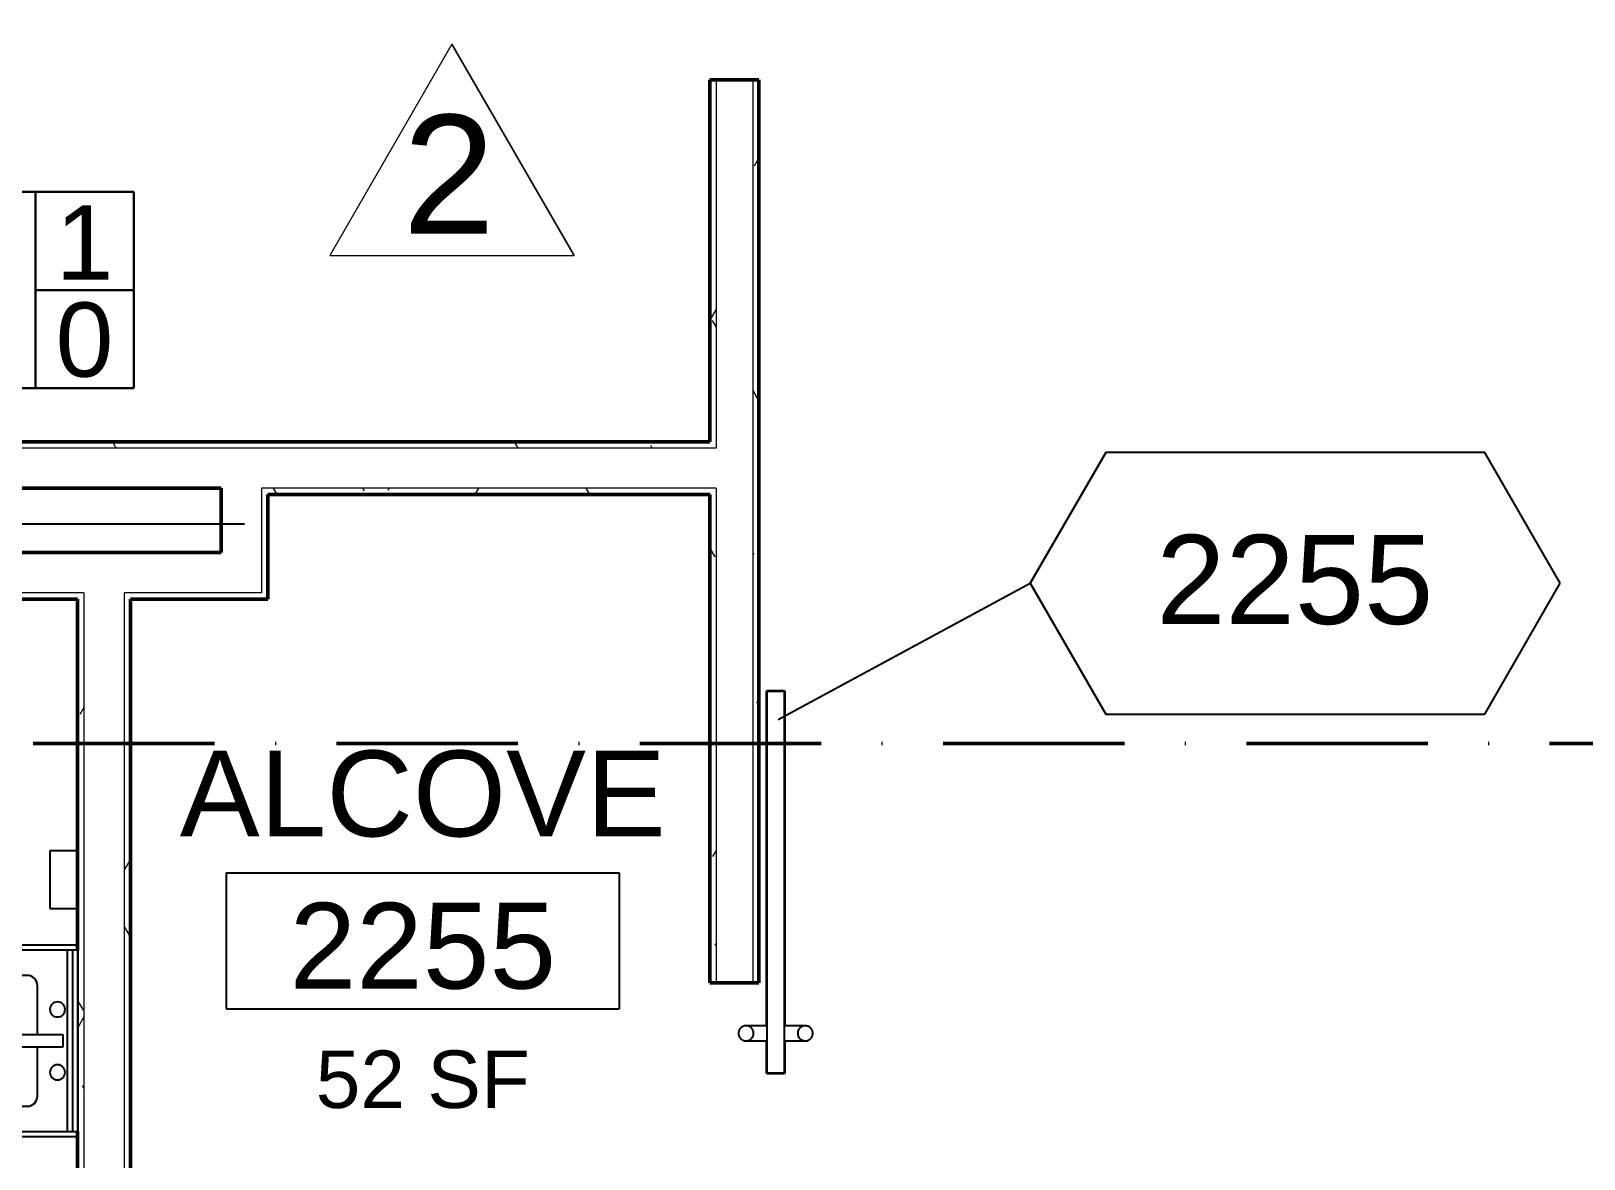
# Model space of a CAD drawing. Header units: inches. Extents: x -1132 to 5570, y -1986 to 4304.
# Drawn here: x 2914 to 3068.1, y -1227.6 to -1115.6 of the extents above; entities that cross this region are included whole.
import ezdxf

# ---------------------------------------------------------------- set-up
doc = ezdxf.new("R2010")
doc.units = ezdxf.units.IN
doc.header["$LTSCALE"] = 96
doc.header["$MEASUREMENT"] = 0
doc.linetypes.add('Dash Dot 3_16_', pattern=[0.3125, 0.1875, -0.0625, 0, -0.0625])
doc.layers.get('0').update_dxf_attribs({"linetype": 'CONTINUOUS'})
for name, color, linetype, lineweight in [('A-ANNO-SYMB', 150, 'CONTINUOUS', 13), ('A-AREA-IDEN', 2, 'CONTINUOUS', 25), ('A-DOOR-IDEN', 31, 'CONTINUOUS', 25), ('A-WALL', 113, 'CONTINUOUS', 18), ('A-WALL-IDEN', 211, 'CONTINUOUS', 25), ('A-WALL-PATT', 111, 'CONTINUOUS', 25), ('G-ANNO-REVC-IDEN', 71, 'CONTINUOUS', 18), ('I-WALL', 2, 'CONTINUOUS', 18), ('P-SANR-FIXT', 6, 'CONTINUOUS', 25), ('Q-SPCQ', 91, 'CONTINUOUS', 25)]:
    doc.layers.add(name, color=color, linetype=linetype, lineweight=lineweight)
doc.layers.add('A-DOOR', color=2, linetype='CONTINUOUS')
doc.styles.add('ARIAL', font='arial.ttf')
doc.styles.add('Arial_1', font='arial.ttf', dxfattribs={"height": 8.851796})
doc.styles.add('Arial_2', font='arial.ttf', dxfattribs={"height": 7.376497})
doc.styles.add('Swis721 BT', font='swiss.ttf', dxfattribs={"height": 8.514638})
doc.styles.add('Swis721 Ex BT', font='swisse.ttf', dxfattribs={"height": 5.705972})
pattern_1 = [(0, (-36, 0), (15.36, 3.84), [1.267, -10.253, 1.267, -10.253, -61.44]), (0, (-36, 0), (15.36, 3.84), [-23.04, 1.267, -21.773, 1.267, -10.253, -26.88]), (0, (-36, 0), (15.36, 3.84), [-57.6, 1.267, -6.413, 1.267, -17.933]), (120, (-30.24, 1.92), (-11.0055376, 11.38215), [1.267, -10.253, 1.267, -10.253, -61.44]), (120, (-30.24, 1.92), (-11.0055376, 11.38215), [-23.04, 1.267, -21.773, 1.267, -10.253, -26.88]), (120, (-30.24, 1.92), (-11.0055376, 11.38215), [-57.6, 1.267, -6.413, 1.267, -17.933]), (240, (-28.32, 9.6), (-4.3544624, -15.22215), [1.267, -10.253, 1.267, -10.253, -61.44]), (240, (-28.32, 9.6), (-4.3544624, -15.22215), [-23.04, 1.267, -21.773, 1.267, -10.253, -26.88]), (240, (-28.32, 9.6), (-4.3544624, -15.22215), [-57.6, 1.267, -6.413, 1.267, -17.933])]

# ---------------------------------------------------------------- blocks, each defined once
blk = doc.blocks.new('Sink-Hand - 19_ x 17_-1830598-2ND FLR PLAN - EAST WING')
at = {"layer": 'P-SANR-FIXT'}
for p, q in [((2.06, 18.62), (2.06, 2.62)), ((20.06, 19.62), (3.06, 19.62)), ((19.56, 19.13), (3.56, 19.13)), ((21.06, 2.62), (21.06, 18.62)), ((2.56, 18.12), (2.56, 3.62)), ((20.56, 3.62), (20.56, 18.12)), ((5.06, 15.62), (5.06, 7.62)), ((17.06, 16.62), (6.06, 16.62)), ((18.06, 7.62), (18.06, 15.62)), ((10.93, 4.08), (10.93, 9.3)), ((10.93, 9.3), (12.18, 9.3)), ((12.18, 9.3), (12.18, 4.08)), ((6.06, 6.62), (10.93, 6.62)), ((12.18, 6.62), (17.06, 6.62)), ((12.18, 4.08), (10.93, 4.08))]:
    blk.add_line(p, q, dxfattribs=at)
for centre, radius, start, end in [((3.06, 18.62), 1, 90, 180), ((3.56, 18.12), 1, 90, 180), ((19.56, 18.12), 1, 360, 90), ((20.06, 18.62), 1, 0, 90), ((6.06, 15.62), 1, 90, 180), ((17.06, 15.62), 1, 360, 90), ((6.06, 7.62), 1, 180, 270), ((17.06, 7.62), 1, 270, 0), ((8.43, 4.62), 0.75, 0, 180), ((8.43, 4.62), 0.75, 180, 0), ((14.68, 4.62), 0.75, 0, 180), ((14.68, 4.62), 0.75, 180, 0)]:
    blk.add_arc(centre, radius, start, end, dxfattribs=at)
blk = doc.blocks.new('Soap_Dispenser - Soap_Dispenser-1148216-2ND FLR PLAN - EAST WING')
at = {"layer": 'Q-SPCQ'}
for p, q in [((3.8, 5.38), (-1.95, 5.38)), ((-1.95, 5.38), (-1.95, 2.62)), ((3.8, 2.62), (3.8, 5.38))]:
    blk.add_line(p, q, dxfattribs=at)
blk = doc.blocks.new('Mirror - ADA-1148217-2ND FLR PLAN - EAST WING')
at = {"layer": 'Q-SPCQ'}
for p, q in [((-8.04, 3.62), (9.96, 3.62)), ((-8.04, 3.62), (-8.04, 2.62)), ((9.96, 3.12), (-8.04, 3.12)), ((-8.04, 3.12), (-8.04, 2.62)), ((9.96, 2.62), (9.96, 3.62)), ((9.96, 2.62), (9.96, 3.12)), ((-8.04, 2.62), (9.96, 2.62)), ((9.96, 2.62), (-8.04, 2.62))]:
    blk.add_line(p, q, dxfattribs=at)
blk = doc.blocks.new('Interior-Barn - Flush 2-3413460-2ND FLR PLAN - EAST WING')
at = {"layer": 'A-DOOR'}
for p, q in [((-13.75, 7.03), (-13.75, 4.97)), ((-12.25, 4.97), (-12.25, 7.03)), ((-12.25, 4.97), (-13.75, 4.97)), ((-13.75, 3.22), (-13.75, 1.16)), ((-13.75, 3.22), (-12.25, 3.22)), ((-12.25, 1.16), (-12.25, 3.22))]:
    blk.add_line(p, q, dxfattribs=at)
at = {"layer": 'A-DOOR', "lineweight": 35}
for p, q in [((-47, 4.97), (-13.75, 4.97)), ((-47, 3.22), (-47, 4.97)), ((-12.25, 4.97), (-9, 4.97)), ((-9, 4.97), (-9, 3.22)), ((-13.75, 3.22), (-47, 3.22)), ((-9, 3.22), (-12.25, 3.22))]:
    blk.add_line(p, q, dxfattribs=at)
at = {"layer": 'A-DOOR', "flags": 128}
for points in [[(-12.25, 7.03), (-12.25, 7.06), (-12.25, 7.09), (-12.26, 7.12), (-12.26, 7.15), (-12.26, 7.18), (-12.27, 7.21), (-12.28, 7.24), (-12.29, 7.27), (-12.3, 7.3), (-12.31, 7.32), (-12.32, 7.35), (-12.33, 7.38), (-12.35, 7.4), (-12.36, 7.43), (-12.38, 7.45), (-12.4, 7.48), (-12.42, 7.5), (-12.44, 7.53), (-12.46, 7.55), (-12.48, 7.57), (-12.5, 7.59), (-12.52, 7.61), (-12.55, 7.63), (-12.57, 7.65), (-12.59, 7.66), (-12.62, 7.68), (-12.65, 7.69), (-12.67, 7.71), (-12.7, 7.72), (-12.73, 7.73), (-12.76, 7.74), (-12.78, 7.75), (-12.81, 7.76), (-12.84, 7.76), (-12.87, 7.77), (-12.9, 7.77), (-12.93, 7.78), (-12.96, 7.78), (-12.99, 7.78), (-13.02, 7.78), (-13.05, 7.78), (-13.08, 7.78), (-13.11, 7.77), (-13.14, 7.77), (-13.17, 7.76), (-13.2, 7.75), (-13.23, 7.75), (-13.26, 7.74), (-13.28, 7.73), (-13.31, 7.71), (-13.34, 7.7), (-13.37, 7.69), (-13.39, 7.67), (-13.42, 7.65), (-13.44, 7.64), (-13.47, 7.62), (-13.49, 7.6), (-13.51, 7.58), (-13.53, 7.56), (-13.55, 7.54), (-13.57, 7.52), (-13.59, 7.49), (-13.61, 7.47), (-13.63, 7.44), (-13.64, 7.42), (-13.66, 7.39), (-13.67, 7.37), (-13.68, 7.34), (-13.7, 7.31), (-13.71, 7.28), (-13.72, 7.25), (-13.72, 7.23), (-13.73, 7.2), (-13.74, 7.17), (-13.74, 7.14), (-13.75, 7.11), (-13.75, 7.08), (-13.75, 7.05), (-13.75, 7.03)], [(-13.75, 7.03), (-13.75, 7), (-13.75, 6.97), (-13.74, 6.94), (-13.74, 6.91), (-13.74, 6.88), (-13.73, 6.85), (-13.72, 6.82), (-13.71, 6.8), (-13.7, 6.77), (-13.69, 6.74), (-13.68, 6.71), (-13.67, 6.68), (-13.65, 6.66), (-13.64, 6.63), (-13.62, 6.61), (-13.6, 6.58), (-13.58, 6.56), (-13.56, 6.54), (-13.54, 6.51), (-13.52, 6.49), (-13.5, 6.47), (-13.48, 6.45), (-13.45, 6.43), (-13.43, 6.42), (-13.41, 6.4), (-13.38, 6.38), (-13.35, 6.37), (-13.33, 6.36), (-13.3, 6.34), (-13.27, 6.33), (-13.24, 6.32), (-13.22, 6.31), (-13.19, 6.3), (-13.16, 6.3), (-13.13, 6.29), (-13.1, 6.29), (-13.07, 6.28), (-13.04, 6.28), (-13.01, 6.28), (-12.98, 6.28), (-12.95, 6.28), (-12.92, 6.29), (-12.89, 6.29), (-12.86, 6.29), (-12.83, 6.3), (-12.8, 6.31), (-12.77, 6.32), (-12.74, 6.33), (-12.72, 6.34), (-12.69, 6.35), (-12.66, 6.36), (-12.63, 6.38), (-12.61, 6.39), (-12.58, 6.41), (-12.56, 6.42), (-12.53, 6.44), (-12.51, 6.46), (-12.49, 6.48), (-12.47, 6.5), (-12.45, 6.52), (-12.43, 6.55), (-12.41, 6.57), (-12.39, 6.59), (-12.37, 6.62), (-12.36, 6.64), (-12.34, 6.67), (-12.33, 6.7), (-12.32, 6.72), (-12.3, 6.75), (-12.29, 6.78), (-12.28, 6.81), (-12.28, 6.84), (-12.27, 6.87), (-12.26, 6.9), (-12.26, 6.93), (-12.25, 6.96), (-12.25, 6.99), (-12.25, 7.02), (-12.25, 7.03)], [(-12.25, 1.16), (-12.25, 1.19), (-12.25, 1.22), (-12.26, 1.25), (-12.26, 1.28), (-12.26, 1.31), (-12.27, 1.33), (-12.28, 1.36), (-12.29, 1.39), (-12.3, 1.42), (-12.31, 1.45), (-12.32, 1.48), (-12.33, 1.5), (-12.35, 1.53), (-12.36, 1.55), (-12.38, 1.58), (-12.4, 1.6), (-12.42, 1.63), (-12.44, 1.65), (-12.46, 1.67), (-12.48, 1.69), (-12.5, 1.71), (-12.52, 1.73), (-12.55, 1.75), (-12.57, 1.77), (-12.59, 1.79), (-12.62, 1.8), (-12.65, 1.82), (-12.67, 1.83), (-12.7, 1.84), (-12.73, 1.86), (-12.76, 1.87), (-12.78, 1.87), (-12.81, 1.88), (-12.84, 1.89), (-12.87, 1.9), (-12.9, 1.9), (-12.93, 1.9), (-12.96, 1.91), (-12.99, 1.91), (-13.02, 1.91), (-13.05, 1.9), (-13.08, 1.9), (-13.11, 1.9), (-13.14, 1.89), (-13.17, 1.89), (-13.2, 1.88), (-13.23, 1.87), (-13.26, 1.86), (-13.28, 1.85), (-13.31, 1.84), (-13.34, 1.83), (-13.37, 1.81), (-13.39, 1.8), (-13.42, 1.78), (-13.44, 1.76), (-13.47, 1.74), (-13.49, 1.73), (-13.51, 1.71), (-13.53, 1.68), (-13.55, 1.66), (-13.57, 1.64), (-13.59, 1.62), (-13.61, 1.59), (-13.63, 1.57), (-13.64, 1.54), (-13.66, 1.52), (-13.67, 1.49), (-13.68, 1.46), (-13.7, 1.44), (-13.71, 1.41), (-13.72, 1.38), (-13.72, 1.35), (-13.73, 1.32), (-13.74, 1.29), (-13.74, 1.26), (-13.75, 1.23), (-13.75, 1.2), (-13.75, 1.17), (-13.75, 1.16)], [(-13.75, 1.16), (-13.75, 1.13), (-13.75, 1.1), (-13.74, 1.07), (-13.74, 1.04), (-13.74, 1.01), (-13.73, 0.98), (-13.72, 0.95), (-13.71, 0.92), (-13.7, 0.89), (-13.69, 0.86), (-13.68, 0.84), (-13.67, 0.81), (-13.65, 0.78), (-13.64, 0.76), (-13.62, 0.73), (-13.6, 0.71), (-13.58, 0.68), (-13.56, 0.66), (-13.54, 0.64), (-13.52, 0.62), (-13.5, 0.6), (-13.48, 0.58), (-13.45, 0.56), (-13.43, 0.54), (-13.41, 0.53), (-13.38, 0.51), (-13.35, 0.49), (-13.33, 0.48), (-13.3, 0.47), (-13.27, 0.46), (-13.24, 0.45), (-13.22, 0.44), (-13.19, 0.43), (-13.16, 0.42), (-13.13, 0.42), (-13.1, 0.41), (-13.07, 0.41), (-13.04, 0.41), (-13.01, 0.41), (-12.98, 0.41), (-12.95, 0.41), (-12.92, 0.41), (-12.89, 0.41), (-12.86, 0.42), (-12.83, 0.43), (-12.8, 0.43), (-12.77, 0.44), (-12.74, 0.45), (-12.72, 0.46), (-12.69, 0.47), (-12.66, 0.49), (-12.63, 0.5), (-12.61, 0.52), (-12.58, 0.53), (-12.56, 0.55), (-12.53, 0.57), (-12.51, 0.59), (-12.49, 0.61), (-12.47, 0.63), (-12.45, 0.65), (-12.43, 0.67), (-12.41, 0.7), (-12.39, 0.72), (-12.37, 0.74), (-12.36, 0.77), (-12.34, 0.8), (-12.33, 0.82), (-12.32, 0.85), (-12.3, 0.88), (-12.29, 0.91), (-12.28, 0.93), (-12.28, 0.96), (-12.27, 0.99), (-12.26, 1.02), (-12.26, 1.05), (-12.25, 1.08), (-12.25, 1.11), (-12.25, 1.14), (-12.25, 1.16)]]:
    blk.add_lwpolyline(points, dxfattribs=at)
at = {"layer": 'A-DOOR'}
for points, knots in [([(-13.75, 7.03), (-13.75, 6.99), (-13.74, 6.92), (-13.72, 6.83), (-13.7, 6.75), (-13.67, 6.7), (-13.65, 6.66), (-13.63, 6.62), (-13.61, 6.6), (-13.59, 6.57), (-13.57, 6.54), (-13.53, 6.5), (-13.49, 6.46), (-13.45, 6.43), (-13.43, 6.41), (-13.4, 6.39), (-13.36, 6.37), (-13.3, 6.34), (-13.23, 6.32), (-13.16, 6.3), (-13.08, 6.28), (-13, 6.28), (-12.92, 6.28), (-12.84, 6.3), (-12.77, 6.32), (-12.7, 6.34), (-12.64, 6.37), (-12.6, 6.39), (-12.57, 6.41), (-12.55, 6.43), (-12.51, 6.46), (-12.47, 6.5), (-12.43, 6.54), (-12.41, 6.57), (-12.39, 6.6), (-12.37, 6.62), (-12.35, 6.66), (-12.33, 6.7), (-12.3, 6.75), (-12.28, 6.83), (-12.26, 6.92), (-12.25, 6.99), (-12.25, 7.03)], [0, 0, 0, 0, 0.055556, 0.111111, 0.138889, 0.166667, 0.194444, 0.208333, 0.222222, 0.236111, 0.25, 0.277778, 0.305556, 0.319444, 0.333333, 0.347222, 0.361111, 0.388889, 0.416667, 0.444444, 0.472222, 0.5, 0.527778, 0.555556, 0.583333, 0.611111, 0.638889, 0.652778, 0.666667, 0.680556, 0.694444, 0.722222, 0.75, 0.763889, 0.777778, 0.791667, 0.805556, 0.833333, 0.861111, 0.888889, 0.944444, 1, 1, 1, 1]), ([(-13.04, 1.91), (-13.05, 1.9), (-13.09, 1.9), (-13.16, 1.89), (-13.23, 1.87), (-13.3, 1.84), (-13.36, 1.82), (-13.4, 1.79), (-13.43, 1.77), (-13.45, 1.75), (-13.49, 1.72), (-13.53, 1.69), (-13.57, 1.65), (-13.59, 1.62), (-13.61, 1.59), (-13.63, 1.57), (-13.65, 1.53), (-13.67, 1.49), (-13.7, 1.43), (-13.72, 1.36), (-13.74, 1.27), (-13.75, 1.19), (-13.75, 1.16)], [0.5142736, 0.5142736, 0.5142736, 0.5142736, 0.5277778, 0.5555556, 0.5833333, 0.6111111, 0.6388889, 0.6527778, 0.6666667, 0.6805556, 0.6944444, 0.7222222, 0.75, 0.7638889, 0.7777778, 0.7916667, 0.8055556, 0.8333333, 0.8611111, 0.8888889, 0.9444444, 1, 1, 1, 1]), ([(-12.25, 1.16), (-12.25, 1.19), (-12.26, 1.27), (-12.28, 1.36), (-12.3, 1.43), (-12.33, 1.49), (-12.35, 1.53), (-12.37, 1.57), (-12.39, 1.59), (-12.41, 1.62), (-12.43, 1.65), (-12.47, 1.69), (-12.51, 1.72), (-12.55, 1.75), (-12.57, 1.77), (-12.6, 1.79), (-12.64, 1.82), (-12.7, 1.84), (-12.77, 1.87), (-12.84, 1.89), (-12.91, 1.9), (-12.95, 1.9), (-12.96, 1.91)], [0, 0, 0, 0, 0.0555556, 0.1111111, 0.1388889, 0.1666667, 0.1944444, 0.2083333, 0.2222222, 0.2361111, 0.25, 0.2777778, 0.3055556, 0.3194444, 0.3333333, 0.3472222, 0.3611111, 0.3888889, 0.4166667, 0.4444444, 0.4722222, 0.4872585, 0.4872585, 0.4872585, 0.4872585])]:
    blk.add_open_spline(points, degree=3, knots=knots, dxfattribs=at)
blk = doc.blocks.new('Tag - Room - Name _ Number-511422-2ND FLR PLAN - EAST WING')
at = {"layer": 'A-AREA-IDEN'}
for p, q in [((-0.2081, -0.0229), (-0.2081, -0.1635)), ((-0.2081, -0.0229), (0.1981, -0.0229)), ((0.1981, -0.0229), (0.1981, -0.1635)), ((-0.2081, -0.1635), (0.1981, -0.1635))]:
    blk.add_line(p, q, dxfattribs=at)
blk = doc.blocks.new('Tag-Door - Tag-Door-146303-2ND FLR PLAN - EAST WING')
at = {"layer": 'A-DOOR-IDEN'}
for p, q in [((-0.0006, 0.2749), (-0.1359, 0.1968)), ((0.1347, 0.1968), (-0.0006, 0.2749)), ((-0.1359, 0.1968), (-0.1359, -0.195)), ((0.1347, -0.195), (0.1347, 0.1968)), ((-0.1359, -0.195), (-0.0006, -0.2731)), ((-0.0006, -0.2731), (0.1347, -0.195))]:
    blk.add_line(p, q, dxfattribs=at)
blk = doc.blocks.new('Tag-Revision - Standard-1506585-2ND FLR PLAN - EAST WING')
at = {"layer": 'G-ANNO-REVC-IDEN'}
for p, q in [((0, 0.1384), (-0.1263, -0.0804)), ((0, 0.1384), (-0.1263, -0.0804)), ((0, 0.1384), (0.1263, -0.0804)), ((0.1263, -0.0804), (0, 0.1384)), ((-0.1263, -0.0804), (0.1263, -0.0804)), ((-0.1263, -0.0804), (0.1263, -0.0804))]:
    blk.add_line(p, q, dxfattribs=at)
blk = doc.blocks.new('Tag-Wall - Standard-1146418-2ND FLR PLAN - EAST WING')
at = {"layer": 'A-WALL-IDEN'}
for p, q in [((-0.0937, 0.1172), (-0.1953, 0.1172)), ((-0.1953, 0.1172), (-0.1953, -0.0859)), ((-0.1953, -0.0859), (-0.1953, 0.1172)), ((-0.1953, 0.1172), (0.1953, 0.1172)), ((-0.0937, -0.0859), (-0.0937, 0.1172)), ((0.0938, 0.1172), (-0.0937, 0.1172)), ((-0.0937, 0.1172), (-0.0937, -0.0859)), ((0.0938, -0.0859), (0.0938, 0.1172)), ((0.1953, 0.1172), (0.0938, 0.1172)), ((0.0938, 0.1172), (0.0938, 0.0156)), ((0.1953, 0.1172), (0.1953, -0.0859)), ((0.1953, 0.0156), (0.1953, 0.1172)), ((0.1953, 0.0156), (0.0938, 0.0156)), ((0.0938, 0.0156), (0.0938, -0.0859)), ((0.0938, 0.0156), (0.1953, 0.0156)), ((0.1953, -0.0859), (0.1953, 0.0156)), ((-0.1953, -0.0859), (-0.0937, -0.0859)), ((0.1953, -0.0859), (-0.1953, -0.0859)), ((-0.0937, -0.0859), (0.0938, -0.0859)), ((0.0938, -0.0859), (0.1953, -0.0859))]:
    blk.add_line(p, q, dxfattribs=at)
blk = doc.blocks.new('block')
at = {"layer": 'A-WALL-PATT', "lineweight": 13}
h = blk.add_hatch(dxfattribs=at)
h.set_pattern_fill('FP_1', color=256, style=0, pattern_type=2)
h.set_pattern_definition(pattern_1)
h.paths.add_polyline_path([(3076.64322142, 928.33067884), (3076.64322142, 976.83067884), (3076.01822142, 976.83067884), (3076.01822142, 928.33067884)], flags=0)
h.paths.add_polyline_path([(3076.64322142, 1012.83067884), (3076.64322142, 1061.95642403), (3076.01822142, 1061.95642403), (3076.01822142, 1012.83067884)], flags=0)
h.paths.add_polyline_path([(3076.64322142, 1065.95642403), (3076.64322142, 1102.51864114), (3076.01822142, 1102.51864114), (3076.01822142, 1065.95642403)], flags=0)
h.paths.add_polyline_path([(3076.64322142, 1138.64364114), (3076.64322142, 1199.33260445), (3076.01822142, 1199.33260445), (3076.01822142, 1138.64364114)], flags=0)
h = blk.add_hatch(dxfattribs=at)
h.set_pattern_fill('FP_1', color=256, style=0, pattern_type=2)
h.set_pattern_definition(pattern_1)
h.paths.add_polyline_path([(3080.26822142, 928.33067884), (3080.89322142, 928.33067884), (3080.89322142, 976.83067884), (3080.26822142, 976.83067884), (3080.26822142, 958.25273505)], flags=0)
h.paths.add_polyline_path([(3080.89322142, 1012.83067884), (3080.89322142, 1102.51864114), (3080.26822142, 1102.51864114), (3080.26822142, 1012.83067884)], flags=0)
h.paths.add_polyline_path([(3080.89322142, 1138.64364114), (3080.89322142, 1199.33260445), (3080.26822142, 1199.33260445), (3080.26822142, 1138.64364114)], flags=0)
h = blk.add_hatch(dxfattribs=at)
h.set_pattern_fill('FP_1', color=256, style=0, pattern_type=2)
h.set_pattern_definition(pattern_1)
h.paths.add_polyline_path([(3027.51625568, 1065.95642403), (3031.51625568, 1065.95642403), (3031.51625568, 1066.58142403), (2925.14125568, 1066.58142403), (2925.14125568, 1065.95642403), (2999.51514544, 1065.95642403)], flags=0)
h = blk.add_hatch(dxfattribs=at)
h.set_pattern_fill('FP_1', color=256, style=0, pattern_type=2)
h.set_pattern_definition(pattern_1)
h.paths.add_polyline_path([(3076.01822142, 1065.95642403), (3076.01822142, 1066.58142403), (3032.14125568, 1066.58142403), (3032.14125568, 1065.95642403), (3032.56957933, 1065.95642403)], flags=0)
h = blk.add_hatch(dxfattribs=at)
h.set_pattern_fill('FP_1', color=256, style=0, pattern_type=2)
h.set_pattern_definition(pattern_1)
h.paths.add_polyline_path([(3076.01822142, 1061.33142403), (3076.01822142, 1061.95642403), (3032.14125568, 1061.95642403), (3032.14125568, 1061.33142403), (3032.56957933, 1061.33142403)], flags=0)
h = blk.add_hatch(dxfattribs=at)
h.set_pattern_fill('FP_1', color=256, style=0, pattern_type=2)
h.set_pattern_definition(pattern_1)
h.paths.add_polyline_path([(3013.26714302, 1050.95567884), (3013.89214302, 1050.95567884), (3013.89214302, 1051.58067884), (2925.14125568, 1051.58067884), (2925.14266918, 1050.95567884), (2999.51514544, 1050.95567884)], flags=0)
h.paths.add_polyline_path([(3027.51625568, 1050.95567884), (3031.51625568, 1050.95567884), (3031.51625568, 1051.58067884), (3017.89214302, 1051.58067884), (3017.89214302, 1050.95567884), (3018.51714302, 1050.95567884)], flags=0)
h = blk.add_hatch(dxfattribs=at)
h.set_pattern_fill('FP_1', color=256, style=0, pattern_type=2)
h.set_pattern_definition(pattern_1)
h.paths.add_polyline_path([(3013.26714302, 953.20567884), (3013.89214302, 953.20567884), (3013.89214302, 1050.95567884), (3013.26714302, 1050.95567884), (3013.26714302, 958.25273505)], flags=0)
h = blk.add_hatch(dxfattribs=at)
h.set_pattern_fill('FP_1', color=256, style=0, pattern_type=2)
h.set_pattern_definition(pattern_1)
h.paths.add_polyline_path([(3018.51714302, 953.20567884), (3018.51714302, 1050.95567884), (3017.89214302, 1050.95567884), (3017.89214302, 953.20567884)], flags=0)
at = {"layer": 'A-ANNO-SYMB', "linetype": 'Dash Dot 3_16_', "lineweight": 50}
blk.add_line((2798.16748886, 1036.60957852), (3438.73108718, 1036.60957852), dxfattribs=at)
at = {"layer": 'A-DOOR-IDEN'}
blk.add_line((3082.81197407, 1039.00550725), (3107.81801084, 1052.52603732), dxfattribs=at)
at = {"layer": 'A-WALL'}
for p, q in [((3076.64322142, 1102.51864114), (3076.64322142, 1065.95642403)), ((3080.26822142, 1102.51864114), (3080.26822142, 1012.83067884)), ((3076.64322142, 1065.95642403), (2925.14125568, 1065.95642403)), ((3076.64322142, 1061.95642403), (3031.51625568, 1061.95642403)), ((3031.51625568, 1061.95642403), (3031.51625568, 1051.58067884)), ((3076.64322142, 1061.95642403), (3076.64322142, 1012.83067884)), ((3013.89214302, 1051.58067884), (2925.14125568, 1051.58067884)), ((3013.89214302, 1051.58067884), (3013.89214302, 953.20567884)), ((3031.51625568, 1051.58067884), (3017.89214302, 1051.58067884)), ((3017.89214302, 1051.58067884), (3017.89214302, 953.20567884))]:
    blk.add_line(p, q, dxfattribs=at)
at = {"layer": 'A-WALL-IDEN'}
blk.add_line((3029.82875568, 1058.40183135), (3000.0837899, 1058.40183135), dxfattribs=at)
at = {"layer": 'I-WALL', "lineweight": 50}
for p, q in [((3080.89322142, 1102.51864114), (3076.01822142, 1102.51864114)), ((3076.01822142, 1102.51864114), (3076.01822142, 1066.58142403)), ((3080.89322142, 1012.83067884), (3080.89322142, 1102.51864114)), ((3076.01822142, 1066.58142403), (2925.76625568, 1066.58142403)), ((2925.51625568, 1061.95642403), (3027.51625568, 1061.95642403)), ((3027.51625568, 1061.95642403), (3027.51625568, 1055.58067884)), ((3032.14125568, 1061.33142403), (3076.01822142, 1061.33142403)), ((3032.14125568, 1050.95567884), (3032.14125568, 1061.33142403)), ((3076.01822142, 1061.33142403), (3076.01822142, 1012.83067884)), ((3027.51625568, 1055.58067884), (2925.51625568, 1055.58067884)), ((2925.76625568, 1050.95567884), (3013.26714302, 1050.95567884)), ((3013.26714302, 1050.95567884), (3013.26714302, 1016.08097653)), ((3018.51714302, 1050.95567884), (3032.14125568, 1050.95567884)), ((3018.51714302, 928.33067884), (3018.51714302, 1050.95567884)), ((3076.01822142, 1012.83067884), (3080.89322142, 1012.83067884)), ((3013.26714302, 998.08097653), (3013.26714302, 953.20567884))]:
    blk.add_line(p, q, dxfattribs=at)
at = {"layer": 'A-AREA-IDEN', "xscale": 95.99999999999994, "yscale": 95.99999999999994, "zscale": 95.99999999999994}
blk.add_blockref('Tag - Room - Name _ Number-511422-2ND FLR PLAN - EAST WING', (3048.00148137, 1025.96267814), dxfattribs=at)
at = {"layer": 'A-DOOR', "rotation": 270}
blk.add_blockref('Interior-Barn - Flush 2-3413460-2ND FLR PLAN - EAST WING', (3078.45572142, 994.83067884), dxfattribs=at)
at = {"layer": 'A-DOOR-IDEN', "xscale": 95.99999999999994, "yscale": 95.99999999999994, "zscale": 95.99999999999994, "rotation": 270.0000000000001}
blk.add_blockref('Tag-Door - Tag-Door-146303-2ND FLR PLAN - EAST WING', (3134.03558663, 1052.46684769), dxfattribs=at)
at = {"layer": 'A-WALL-IDEN', "xscale": 95.99999999999994, "yscale": 95.99999999999994, "zscale": 95.99999999999994}
blk.add_blockref('Tag-Wall - Standard-1146418-2ND FLR PLAN - EAST WING', (3000.0837899, 1080.14927482), dxfattribs=at)
at = {"layer": 'G-ANNO-REVC-IDEN', "xscale": 95.99999999999994, "yscale": 95.99999999999994, "zscale": 95.99999999999994}
blk.add_blockref('Tag-Revision - Standard-1506585-2ND FLR PLAN - EAST WING', (3050.41355055, 1092.7969616), dxfattribs=at)
at = {"layer": 'P-SANR-FIXT', "rotation": 90}
blk.add_blockref('Sink-Hand - 19_ x 17_-1830598-2ND FLR PLAN - EAST WING', (3015.89214302, 995.52232708), dxfattribs=at)
at = {"layer": 'Q-SPCQ', "rotation": 90}
for name, p in [('Soap_Dispenser - Soap_Dispenser-1148216-2ND FLR PLAN - EAST WING', (3015.89214302, 1022.16088081)), ('Mirror - ADA-1148217-2ND FLR PLAN - EAST WING', (3015.89214302, 1006.11757885))]:
    blk.add_blockref(name, p, dxfattribs=at)
at = {"layer": 'A-AREA-IDEN', "lineweight": 13, "attachment_point": 2}
for s, insert, char_height, width, line_spacing_factor, style in [('ALCOVE', (3047.53166899, 1035.9065699), 8.514637904, 55.728, 1.00667, 'Swis721 BT'), ('2255', (3047.53166899, 1020.79115186), 8.514637904, 31.104, 1.00667, 'Swis721 BT'), ('52 SF', (3047.53166899, 1006.12267333), 5.705972435, 28.728, 0.985809, 'Swis721 Ex BT')]:
    blk.add_mtext(s, dxfattribs=dict(at, insert=insert, char_height=char_height, width=width, line_spacing_factor=line_spacing_factor, style=style))
at = {"layer": 'A-WALL-IDEN', "lineweight": 13, "char_height": 7.37649701, "width": 6.84, "attachment_point": 2, "line_spacing_factor": 0.938532, "style": 'Arial_2'}
for s, insert in [('1', (3013.94940827, 1090.05932009)), ('0', (3013.94940827, 1080.4160642))]:
    blk.add_mtext(s, dxfattribs=dict(at, insert=insert))
at = {"layer": 'G-ANNO-REVC-IDEN', "lineweight": 13, "insert": (3050.12361464, 1099.04460538), "char_height": 11.80239521, "width": 10.944, "attachment_point": 2, "line_spacing_factor": 0.938532, "style": 'ARIAL'}
blk.add_mtext('2', dxfattribs=at)
at = {"layer": 'A-DOOR-IDEN', "lineweight": 13, "insert": (3134.07671754, 1057.33434925), "char_height": 8.851796407, "width": 32.832, "attachment_point": 2, "line_spacing_factor": 0.938532, "style": 'Arial_1', "bg_fill": 3, "box_fill_scale": 1.25, "bg_fill_color": 0, "bg_fill_transparency": 0}
blk.add_mtext('2255', dxfattribs=at)

msp = doc.modelspace()

# ---------------------------------------------------------------- block references
msp.add_blockref('block', (-94.69, -2222.93))

doc.saveas('drawing.dxf')
